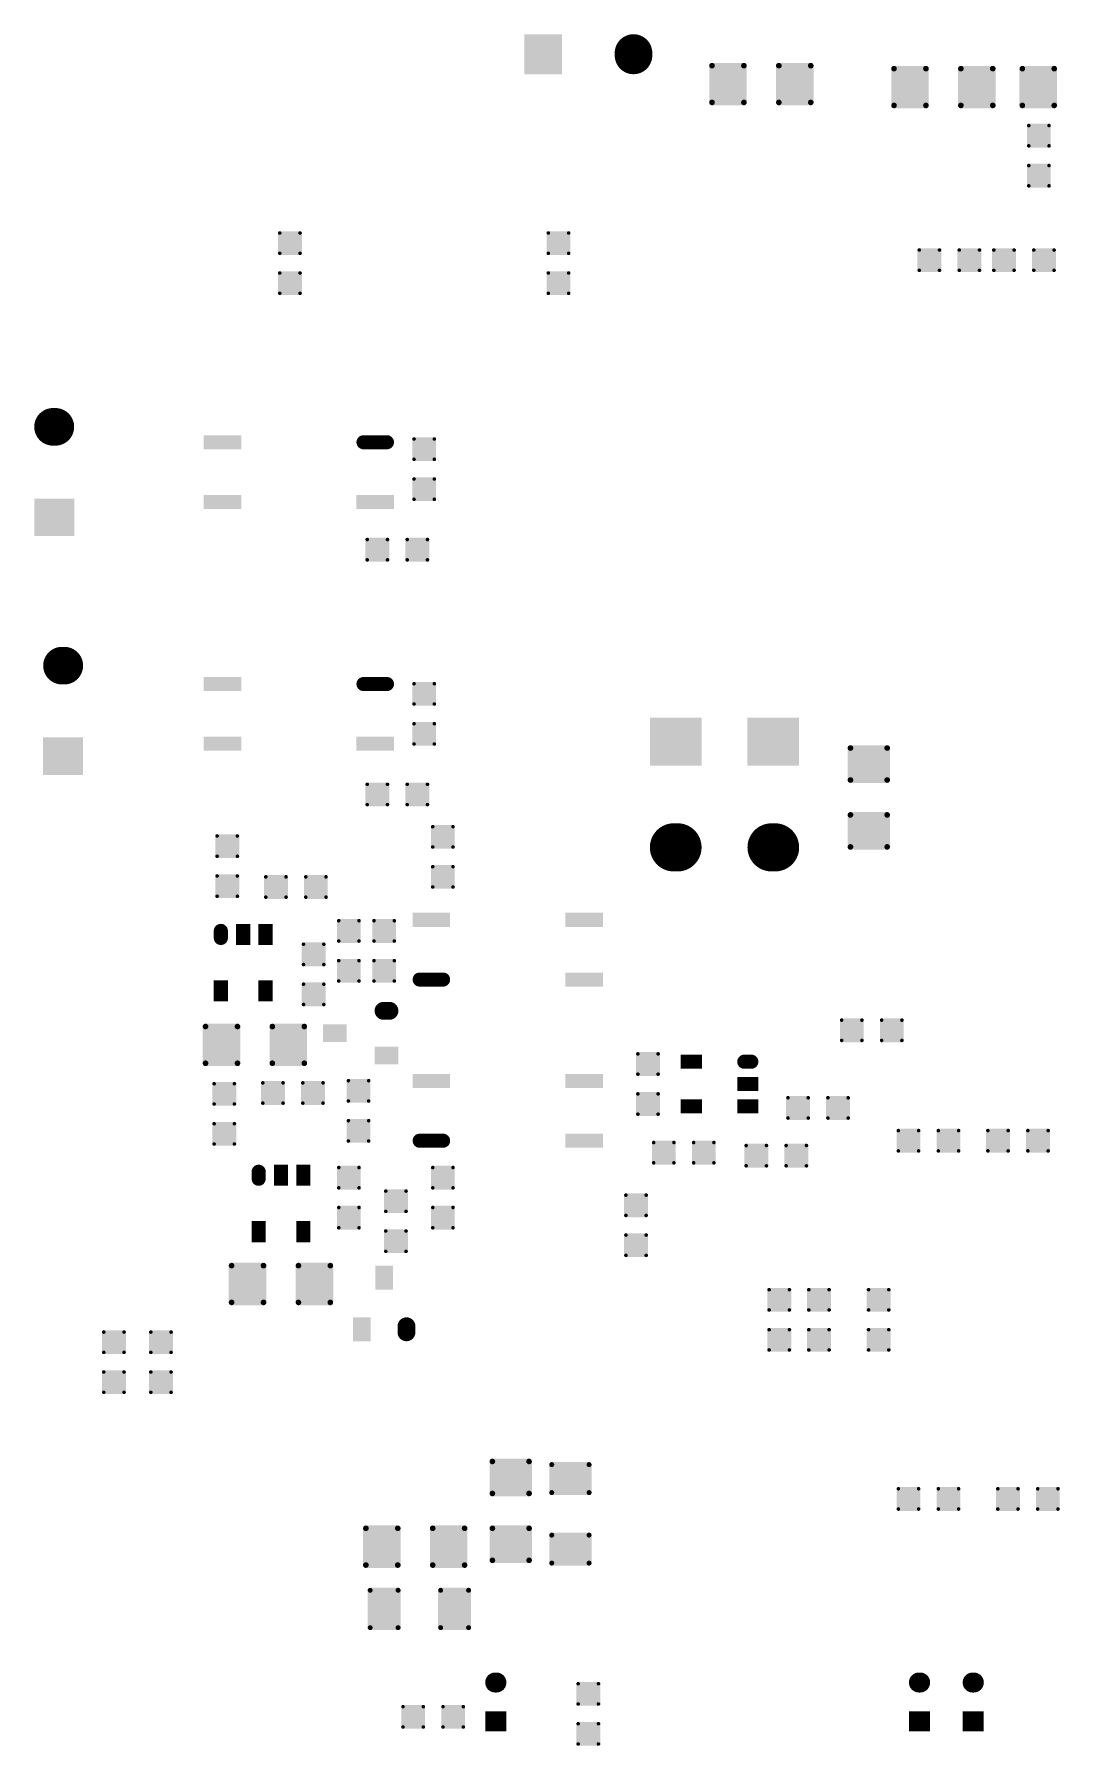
# Model space of a CAD drawing. Header units: millimetres. Extents: x 1.42 to 4.92, y 1.87 to 4.86.
# Drawn here: x 1.422 to 3.14, y 1.917 to 4.783 of the extents above; entities that cross this region are included whole.
import ezdxf

# ---------------------------------------------------------------- set-up
doc = ezdxf.new("R2010")
doc.units = ezdxf.units.MM
doc.header["$MEASUREMENT"] = 0
doc.layers.add('BottomPaste', color=16, linetype='Continuous')

msp = doc.modelspace()

# ---------------------------------------------------------------- linework, layer by layer
at = {"layer": 'BottomPaste'}
for points, const_width in [([(2.4258, 4.748), (2.4258, 4.752)], 0.063), ([(1.457, 4.1258), (1.453, 4.1258)], 0.063), ([(1.9733, 4.1), (2.0126, 4.1)], 0.0236), ([(1.472, 3.7258), (1.468, 3.7258)], 0.063), ([(1.9733, 3.695), (2.0126, 3.695)], 0.0236), ([(2.4994, 3.4214), (2.4935, 3.4214)], 0.0807), ([(2.663, 3.4214), (2.657, 3.4214)], 0.0807), ([(1.7343, 3.2697), (1.7343, 3.2815)], 0.0236), ([(2.1067, 3.2), (2.0674, 3.2)], 0.0236), ([(2.0068, 3.1476), (2.0168, 3.1476)], 0.03), ([(2.6113, 3.0624), (2.6231, 3.0624)], 0.0236), ([(2.1067, 2.93), (2.0674, 2.93)], 0.0236), ([(1.7976, 2.8663), (1.7976, 2.8781)], 0.0236), ([(2.0453, 2.6192), (2.0453, 2.6092)], 0.03), ([(2.196, 2.0225), (2.194, 2.0225)], 0.0335), ([(2.906, 2.0225), (2.904, 2.0225)], 0.0335), ([(2.996, 2.0225), (2.994, 2.0225)], 0.0335)]:
    msp.add_lwpolyline(points, dxfattribs=dict(at, const_width=const_width))
for points, const_width in [([(2.41, 4.752, 1), (2.4415, 4.752, 1)], 0.0315), ([(2.41, 4.748, 1), (2.4415, 4.748, 1)], 0.0315), ([(2.5549, 4.7308, 1), (2.5596, 4.7308, 1)], 0.00473), ([(2.6084, 4.7308, 1), (2.6131, 4.7308, 1)], 0.00473), ([(2.6669, 4.7308, 1), (2.6716, 4.7308, 1)], 0.00473), ([(2.7204, 4.7308, 1), (2.7251, 4.7308, 1)], 0.00473), ([(2.8599, 4.7258, 1), (2.8646, 4.7258, 1)], 0.00473), ([(2.9134, 4.7258, 1), (2.9181, 4.7258, 1)], 0.00473), ([(2.9719, 4.7258, 1), (2.9766, 4.7258, 1)], 0.00473), ([(3.0254, 4.7258, 1), (3.0301, 4.7258, 1)], 0.00473), ([(3.0749, 4.7258, 1), (3.0796, 4.7258, 1)], 0.00473), ([(3.1284, 4.7258, 1), (3.1331, 4.7258, 1)], 0.00473), ([(2.5549, 4.6692, 1), (2.5596, 4.6692, 1)], 0.00473), ([(2.6084, 4.6692, 1), (2.6131, 4.6692, 1)], 0.00473), ([(2.6669, 4.6692, 1), (2.6716, 4.6692, 1)], 0.00473), ([(2.7204, 4.6692, 1), (2.7251, 4.6692, 1)], 0.00473), ([(2.8599, 4.6642, 1), (2.8646, 4.6642, 1)], 0.00473), ([(2.9134, 4.6642, 1), (2.9181, 4.6642, 1)], 0.00473), ([(2.9719, 4.6642, 1), (2.9766, 4.6642, 1)], 0.00473), ([(3.0254, 4.6642, 1), (3.0301, 4.6642, 1)], 0.00473), ([(3.0749, 4.6642, 1), (3.0796, 4.6642, 1)], 0.00473), ([(3.1284, 4.6642, 1), (3.1331, 4.6642, 1)], 0.00473), ([(3.0865, 4.6305, 1), (3.0895, 4.6305, 1)], 0.003), ([(3.1205, 4.6305, 1), (3.1235, 4.6305, 1)], 0.003), ([(3.0865, 4.5965, 1), (3.0895, 4.5965, 1)], 0.003), ([(3.1205, 4.5965, 1), (3.1235, 4.5965, 1)], 0.003), ([(3.0865, 4.5635, 1), (3.0895, 4.5635, 1)], 0.003), ([(3.1205, 4.5635, 1), (3.1235, 4.5635, 1)], 0.003), ([(3.0865, 4.5295, 1), (3.0895, 4.5295, 1)], 0.003), ([(3.1205, 4.5295, 1), (3.1235, 4.5295, 1)], 0.003), ([(1.8315, 4.4505, 1), (1.8345, 4.4505, 1)], 0.003), ([(1.8655, 4.4505, 1), (1.8685, 4.4505, 1)], 0.003), ([(2.2815, 4.4505, 1), (2.2845, 4.4505, 1)], 0.003), ([(2.3155, 4.4505, 1), (2.3185, 4.4505, 1)], 0.003), ([(1.8315, 4.4165, 1), (1.8345, 4.4165, 1)], 0.003), ([(1.8655, 4.4165, 1), (1.8685, 4.4165, 1)], 0.003), ([(2.2815, 4.4165, 1), (2.2845, 4.4165, 1)], 0.003), ([(2.3155, 4.4165, 1), (2.3185, 4.4165, 1)], 0.003), ([(2.903, 4.422, 1), (2.906, 4.422, 1)], 0.003), ([(2.937, 4.422, 1), (2.94, 4.422, 1)], 0.003), ([(2.97, 4.422, 1), (2.973, 4.422, 1)], 0.003), ([(3.004, 4.422, 1), (3.007, 4.422, 1)], 0.003), ([(3.028, 4.422, 1), (3.031, 4.422, 1)], 0.003), ([(3.062, 4.422, 1), (3.065, 4.422, 1)], 0.003), ([(3.095, 4.422, 1), (3.098, 4.422, 1)], 0.003), ([(3.129, 4.422, 1), (3.132, 4.422, 1)], 0.003), ([(1.8315, 4.3835, 1), (1.8345, 4.3835, 1)], 0.003), ([(1.8655, 4.3835, 1), (1.8685, 4.3835, 1)], 0.003), ([(2.2815, 4.3835, 1), (2.2845, 4.3835, 1)], 0.003), ([(2.3155, 4.3835, 1), (2.3185, 4.3835, 1)], 0.003), ([(2.903, 4.388, 1), (2.906, 4.388, 1)], 0.003), ([(2.937, 4.388, 1), (2.94, 4.388, 1)], 0.003), ([(2.97, 4.388, 1), (2.973, 4.388, 1)], 0.003), ([(3.004, 4.388, 1), (3.007, 4.388, 1)], 0.003), ([(3.028, 4.388, 1), (3.031, 4.388, 1)], 0.003), ([(3.062, 4.388, 1), (3.065, 4.388, 1)], 0.003), ([(3.095, 4.388, 1), (3.098, 4.388, 1)], 0.003), ([(3.129, 4.388, 1), (3.132, 4.388, 1)], 0.003), ([(1.8315, 4.3495, 1), (1.8345, 4.3495, 1)], 0.003), ([(1.8655, 4.3495, 1), (1.8685, 4.3495, 1)], 0.003), ([(2.2815, 4.3495, 1), (2.2845, 4.3495, 1)], 0.003), ([(2.3155, 4.3495, 1), (2.3185, 4.3495, 1)], 0.003), ([(1.4373, 4.1258, 1), (1.4688, 4.1258, 1)], 0.0315), ([(1.4412, 4.1258, 1), (1.4727, 4.1258, 1)], 0.0315), ([(1.9674, 4.1, 1), (1.9792, 4.1, 1)], 0.0118), ([(2.0067, 4.1, 1), (2.0185, 4.1, 1)], 0.0118), ([(2.0565, 4.1055, 1), (2.0595, 4.1055, 1)], 0.003), ([(2.0905, 4.1055, 1), (2.0935, 4.1055, 1)], 0.003), ([(2.0565, 4.0715, 1), (2.0595, 4.0715, 1)], 0.003), ([(2.0905, 4.0715, 1), (2.0935, 4.0715, 1)], 0.003), ([(2.0565, 4.0385, 1), (2.0595, 4.0385, 1)], 0.003), ([(2.0905, 4.0385, 1), (2.0935, 4.0385, 1)], 0.003), ([(2.0565, 4.0045, 1), (2.0595, 4.0045, 1)], 0.003), ([(2.0905, 4.0045, 1), (2.0935, 4.0045, 1)], 0.003), ([(1.978, 3.937, 1), (1.981, 3.937, 1)], 0.003), ([(2.012, 3.937, 1), (2.015, 3.937, 1)], 0.003), ([(2.045, 3.937, 1), (2.048, 3.937, 1)], 0.003), ([(2.079, 3.937, 1), (2.082, 3.937, 1)], 0.003), ([(1.978, 3.903, 1), (1.981, 3.903, 1)], 0.003), ([(2.012, 3.903, 1), (2.015, 3.903, 1)], 0.003), ([(2.045, 3.903, 1), (2.048, 3.903, 1)], 0.003), ([(2.079, 3.903, 1), (2.082, 3.903, 1)], 0.003), ([(1.4523, 3.7258, 1), (1.4838, 3.7258, 1)], 0.0315), ([(1.4562, 3.7258, 1), (1.4877, 3.7258, 1)], 0.0315), ([(1.9674, 3.695, 1), (1.9792, 3.695, 1)], 0.0118), ([(2.0067, 3.695, 1), (2.0185, 3.695, 1)], 0.0118), ([(2.0565, 3.6955, 1), (2.0595, 3.6955, 1)], 0.003), ([(2.0905, 3.6955, 1), (2.0935, 3.6955, 1)], 0.003), ([(2.0565, 3.6615, 1), (2.0595, 3.6615, 1)], 0.003), ([(2.0905, 3.6615, 1), (2.0935, 3.6615, 1)], 0.003), ([(2.0565, 3.6285, 1), (2.0595, 3.6285, 1)], 0.003), ([(2.0905, 3.6285, 1), (2.0935, 3.6285, 1)], 0.003), ([(2.0565, 3.5945, 1), (2.0595, 3.5945, 1)], 0.003), ([(2.0905, 3.5945, 1), (2.0935, 3.5945, 1)], 0.003), ([(2.7869, 3.5878, 1), (2.7916, 3.5878, 1)], 0.00473), ([(2.8484, 3.5878, 1), (2.8531, 3.5878, 1)], 0.00473), ([(1.978, 3.527, 1), (1.981, 3.527, 1)], 0.003), ([(2.012, 3.527, 1), (2.015, 3.527, 1)], 0.003), ([(2.045, 3.527, 1), (2.048, 3.527, 1)], 0.003), ([(2.079, 3.527, 1), (2.082, 3.527, 1)], 0.003), ([(2.7869, 3.5342, 1), (2.7916, 3.5342, 1)], 0.00473), ([(2.8484, 3.5342, 1), (2.8531, 3.5342, 1)], 0.00473), ([(1.978, 3.493, 1), (1.981, 3.493, 1)], 0.003), ([(2.012, 3.493, 1), (2.015, 3.493, 1)], 0.003), ([(2.045, 3.493, 1), (2.048, 3.493, 1)], 0.003), ([(2.079, 3.493, 1), (2.082, 3.493, 1)], 0.003), ([(2.7869, 3.4758, 1), (2.7916, 3.4758, 1)], 0.00473), ([(2.8484, 3.4758, 1), (2.8531, 3.4758, 1)], 0.00473), ([(1.7265, 3.4405, 1), (1.7295, 3.4405, 1)], 0.003), ([(1.7605, 3.4405, 1), (1.7635, 3.4405, 1)], 0.003), ([(2.0878, 3.456, 1), (2.0908, 3.456, 1)], 0.003), ([(2.1218, 3.456, 1), (2.1248, 3.456, 1)], 0.003), ([(2.4733, 3.4214, 1), (2.5137, 3.4214, 1)], 0.0404), ([(2.4792, 3.4214, 1), (2.5196, 3.4214, 1)], 0.0404), ([(2.6369, 3.4214, 1), (2.6772, 3.4214, 1)], 0.0404), ([(2.6428, 3.4214, 1), (2.6831, 3.4214, 1)], 0.0404), ([(2.0878, 3.422, 1), (2.0908, 3.422, 1)], 0.003), ([(2.1218, 3.422, 1), (2.1248, 3.422, 1)], 0.003), ([(2.7869, 3.4222, 1), (2.7916, 3.4222, 1)], 0.00473), ([(2.8484, 3.4222, 1), (2.8531, 3.4222, 1)], 0.00473), ([(1.7265, 3.4065, 1), (1.7295, 3.4065, 1)], 0.003), ([(1.7605, 3.4065, 1), (1.7635, 3.4065, 1)], 0.003), ([(2.0878, 3.389, 1), (2.0908, 3.389, 1)], 0.003), ([(2.1218, 3.389, 1), (2.1248, 3.389, 1)], 0.003), ([(1.7265, 3.3735, 1), (1.7295, 3.3735, 1)], 0.003), ([(1.7605, 3.3735, 1), (1.7635, 3.3735, 1)], 0.003), ([(1.808, 3.372, 1), (1.811, 3.372, 1)], 0.003), ([(1.842, 3.372, 1), (1.845, 3.372, 1)], 0.003), ([(1.875, 3.372, 1), (1.878, 3.372, 1)], 0.003), ([(1.909, 3.372, 1), (1.912, 3.372, 1)], 0.003), ([(2.0878, 3.355, 1), (2.0908, 3.355, 1)], 0.003), ([(2.1218, 3.355, 1), (2.1248, 3.355, 1)], 0.003), ([(1.7265, 3.3395, 1), (1.7295, 3.3395, 1)], 0.003), ([(1.7605, 3.3395, 1), (1.7635, 3.3395, 1)], 0.003), ([(1.808, 3.338, 1), (1.811, 3.338, 1)], 0.003), ([(1.842, 3.338, 1), (1.845, 3.338, 1)], 0.003), ([(1.875, 3.338, 1), (1.878, 3.338, 1)], 0.003), ([(1.909, 3.338, 1), (1.912, 3.338, 1)], 0.003), ([(1.9303, 3.2985, 1), (1.9333, 3.2985, 1)], 0.003), ([(1.9643, 3.2985, 1), (1.9673, 3.2985, 1)], 0.003), ([(1.9894, 3.2985, 1), (1.9924, 3.2985, 1)], 0.003), ([(2.0234, 3.2985, 1), (2.0264, 3.2985, 1)], 0.003), ([(1.7283, 3.2815, 1), (1.7402, 3.2815, 1)], 0.0118), ([(1.7283, 3.2697, 1), (1.7402, 3.2697, 1)], 0.0118), ([(1.8713, 3.2591, 1), (1.8743, 3.2591, 1)], 0.003), ([(1.9053, 3.2591, 1), (1.9083, 3.2591, 1)], 0.003), ([(1.9303, 3.2645, 1), (1.9333, 3.2645, 1)], 0.003), ([(1.9643, 3.2645, 1), (1.9673, 3.2645, 1)], 0.003), ([(1.9894, 3.2645, 1), (1.9924, 3.2645, 1)], 0.003), ([(2.0234, 3.2645, 1), (2.0264, 3.2645, 1)], 0.003), ([(1.8713, 3.2251, 1), (1.8743, 3.2251, 1)], 0.003), ([(1.9053, 3.2251, 1), (1.9083, 3.2251, 1)], 0.003), ([(1.9303, 3.2316, 1), (1.9333, 3.2316, 1)], 0.003), ([(1.9643, 3.2316, 1), (1.9673, 3.2316, 1)], 0.003), ([(1.9894, 3.2316, 1), (1.9924, 3.2316, 1)], 0.003), ([(2.0234, 3.2316, 1), (2.0264, 3.2316, 1)], 0.003), ([(2.0615, 3.2, 1), (2.0733, 3.2, 1)], 0.0118), ([(2.1008, 3.2, 1), (2.1126, 3.2, 1)], 0.0118), ([(1.8713, 3.1922, 1), (1.8743, 3.1922, 1)], 0.003), ([(1.9053, 3.1922, 1), (1.9083, 3.1922, 1)], 0.003), ([(1.9303, 3.1976, 1), (1.9333, 3.1976, 1)], 0.003), ([(1.9643, 3.1976, 1), (1.9673, 3.1976, 1)], 0.003), ([(1.9894, 3.1976, 1), (1.9924, 3.1976, 1)], 0.003), ([(2.0234, 3.1976, 1), (2.0264, 3.1976, 1)], 0.003), ([(1.8713, 3.1582, 1), (1.8743, 3.1582, 1)], 0.003), ([(1.9053, 3.1582, 1), (1.9083, 3.1582, 1)], 0.003), ([(1.9993, 3.1476, 1), (2.0143, 3.1476, 1)], 0.015), ([(2.0093, 3.1476, 1), (2.0243, 3.1476, 1)], 0.015), ([(1.7062, 3.1213, 1), (1.7109, 3.1213, 1)], 0.00473), ([(1.7598, 3.1213, 1), (1.7645, 3.1213, 1)], 0.00473), ([(1.8182, 3.1213, 1), (1.8229, 3.1213, 1)], 0.00473), ([(1.8718, 3.1213, 1), (1.8765, 3.1213, 1)], 0.00473), ([(2.773, 3.132, 1), (2.776, 3.132, 1)], 0.003), ([(2.807, 3.132, 1), (2.81, 3.132, 1)], 0.003), ([(2.84, 3.132, 1), (2.843, 3.132, 1)], 0.003), ([(2.874, 3.132, 1), (2.877, 3.132, 1)], 0.003), ([(2.773, 3.098, 1), (2.776, 3.098, 1)], 0.003), ([(2.807, 3.098, 1), (2.81, 3.098, 1)], 0.003), ([(2.84, 3.098, 1), (2.843, 3.098, 1)], 0.003), ([(2.874, 3.098, 1), (2.877, 3.098, 1)], 0.003), ([(2.4315, 3.0755, 1), (2.4345, 3.0755, 1)], 0.003), ([(2.4655, 3.0755, 1), (2.4685, 3.0755, 1)], 0.003), ([(2.6054, 3.0624, 1), (2.6172, 3.0624, 1)], 0.0118), ([(2.6172, 3.0624, 1), (2.6291, 3.0624, 1)], 0.0118), ([(1.7062, 3.0598, 1), (1.7109, 3.0598, 1)], 0.00473), ([(1.7598, 3.0598, 1), (1.7645, 3.0598, 1)], 0.00473), ([(1.8182, 3.0598, 1), (1.8229, 3.0598, 1)], 0.00473), ([(1.8718, 3.0598, 1), (1.8765, 3.0598, 1)], 0.00473), ([(2.4315, 3.0415, 1), (2.4345, 3.0415, 1)], 0.003), ([(2.4655, 3.0415, 1), (2.4685, 3.0415, 1)], 0.003), ([(1.7215, 3.0255, 1), (1.7245, 3.0255, 1)], 0.003), ([(1.7555, 3.0255, 1), (1.7585, 3.0255, 1)], 0.003), ([(1.803, 3.027, 1), (1.806, 3.027, 1)], 0.003), ([(1.837, 3.027, 1), (1.84, 3.027, 1)], 0.003), ([(1.87, 3.027, 1), (1.873, 3.027, 1)], 0.003), ([(1.904, 3.027, 1), (1.907, 3.027, 1)], 0.003), ([(1.9465, 3.0305, 1), (1.9495, 3.0305, 1)], 0.003), ([(1.9805, 3.0305, 1), (1.9835, 3.0305, 1)], 0.003), ([(2.4315, 3.0085, 1), (2.4345, 3.0085, 1)], 0.003), ([(2.4655, 3.0085, 1), (2.4685, 3.0085, 1)], 0.003), ([(1.7215, 2.9915, 1), (1.7245, 2.9915, 1)], 0.003), ([(1.7555, 2.9915, 1), (1.7585, 2.9915, 1)], 0.003), ([(1.803, 2.993, 1), (1.806, 2.993, 1)], 0.003), ([(1.837, 2.993, 1), (1.84, 2.993, 1)], 0.003), ([(1.87, 2.993, 1), (1.873, 2.993, 1)], 0.003), ([(1.904, 2.993, 1), (1.907, 2.993, 1)], 0.003), ([(1.9465, 2.9965, 1), (1.9495, 2.9965, 1)], 0.003), ([(1.9805, 2.9965, 1), (1.9835, 2.9965, 1)], 0.003), ([(2.683, 3.002, 1), (2.686, 3.002, 1)], 0.003), ([(2.717, 3.002, 1), (2.72, 3.002, 1)], 0.003), ([(2.75, 3.002, 1), (2.753, 3.002, 1)], 0.003), ([(2.784, 3.002, 1), (2.787, 3.002, 1)], 0.003), ([(1.7215, 2.9585, 1), (1.7245, 2.9585, 1)], 0.003), ([(1.7555, 2.9585, 1), (1.7585, 2.9585, 1)], 0.003), ([(1.9465, 2.9635, 1), (1.9495, 2.9635, 1)], 0.003), ([(1.9805, 2.9635, 1), (1.9835, 2.9635, 1)], 0.003), ([(2.4315, 2.9745, 1), (2.4345, 2.9745, 1)], 0.003), ([(2.4655, 2.9745, 1), (2.4685, 2.9745, 1)], 0.003), ([(2.683, 2.968, 1), (2.686, 2.968, 1)], 0.003), ([(2.717, 2.968, 1), (2.72, 2.968, 1)], 0.003), ([(2.75, 2.968, 1), (2.753, 2.968, 1)], 0.003), ([(2.784, 2.968, 1), (2.787, 2.968, 1)], 0.003), ([(1.7215, 2.9245, 1), (1.7245, 2.9245, 1)], 0.003), ([(1.7555, 2.9245, 1), (1.7585, 2.9245, 1)], 0.003), ([(1.9465, 2.9295, 1), (1.9495, 2.9295, 1)], 0.003), ([(1.9805, 2.9295, 1), (1.9835, 2.9295, 1)], 0.003), ([(2.0615, 2.93, 1), (2.0733, 2.93, 1)], 0.0118), ([(2.1008, 2.93, 1), (2.1126, 2.93, 1)], 0.0118), ([(2.458, 2.927, 1), (2.461, 2.927, 1)], 0.003), ([(2.492, 2.927, 1), (2.495, 2.927, 1)], 0.003), ([(2.525, 2.927, 1), (2.528, 2.927, 1)], 0.003), ([(2.559, 2.927, 1), (2.562, 2.927, 1)], 0.003), ([(2.613, 2.922, 1), (2.616, 2.922, 1)], 0.003), ([(2.647, 2.922, 1), (2.65, 2.922, 1)], 0.003), ([(2.68, 2.922, 1), (2.683, 2.922, 1)], 0.003), ([(2.714, 2.922, 1), (2.717, 2.922, 1)], 0.003), ([(2.868, 2.947, 1), (2.871, 2.947, 1)], 0.003), ([(2.902, 2.947, 1), (2.905, 2.947, 1)], 0.003), ([(2.935, 2.947, 1), (2.938, 2.947, 1)], 0.003), ([(2.969, 2.947, 1), (2.972, 2.947, 1)], 0.003), ([(3.018, 2.947, 1), (3.021, 2.947, 1)], 0.003), ([(3.052, 2.947, 1), (3.055, 2.947, 1)], 0.003), ([(3.085, 2.947, 1), (3.088, 2.947, 1)], 0.003), ([(3.119, 2.947, 1), (3.122, 2.947, 1)], 0.003), ([(2.458, 2.893, 1), (2.461, 2.893, 1)], 0.003), ([(2.492, 2.893, 1), (2.495, 2.893, 1)], 0.003), ([(2.525, 2.893, 1), (2.528, 2.893, 1)], 0.003), ([(2.559, 2.893, 1), (2.562, 2.893, 1)], 0.003), ([(2.868, 2.913, 1), (2.871, 2.913, 1)], 0.003), ([(2.902, 2.913, 1), (2.905, 2.913, 1)], 0.003), ([(2.935, 2.913, 1), (2.938, 2.913, 1)], 0.003), ([(2.969, 2.913, 1), (2.972, 2.913, 1)], 0.003), ([(3.018, 2.913, 1), (3.021, 2.913, 1)], 0.003), ([(3.052, 2.913, 1), (3.055, 2.913, 1)], 0.003), ([(3.085, 2.913, 1), (3.088, 2.913, 1)], 0.003), ([(3.119, 2.913, 1), (3.122, 2.913, 1)], 0.003), ([(1.7917, 2.8781, 1), (1.8035, 2.8781, 1)], 0.0118), ([(1.7917, 2.8663, 1), (1.8035, 2.8663, 1)], 0.0118), ([(1.9303, 2.8851, 1), (1.9333, 2.8851, 1)], 0.003), ([(1.9643, 2.8851, 1), (1.9673, 2.8851, 1)], 0.003), ([(2.0878, 2.8851, 1), (2.0908, 2.8851, 1)], 0.003), ([(2.1218, 2.8851, 1), (2.1248, 2.8851, 1)], 0.003), ([(2.613, 2.888, 1), (2.616, 2.888, 1)], 0.003), ([(2.647, 2.888, 1), (2.65, 2.888, 1)], 0.003), ([(2.68, 2.888, 1), (2.683, 2.888, 1)], 0.003), ([(2.714, 2.888, 1), (2.717, 2.888, 1)], 0.003), ([(1.9303, 2.8511, 1), (1.9333, 2.8511, 1)], 0.003), ([(1.9643, 2.8511, 1), (1.9673, 2.8511, 1)], 0.003), ([(2.0091, 2.8457, 1), (2.0121, 2.8457, 1)], 0.003), ([(2.0431, 2.8457, 1), (2.0461, 2.8457, 1)], 0.003), ([(2.0878, 2.8511, 1), (2.0908, 2.8511, 1)], 0.003), ([(2.1218, 2.8511, 1), (2.1248, 2.8511, 1)], 0.003), ([(2.4115, 2.8389, 1), (2.4145, 2.8389, 1)], 0.003), ([(2.4455, 2.8389, 1), (2.4485, 2.8389, 1)], 0.003), ([(1.9303, 2.8182, 1), (1.9333, 2.8182, 1)], 0.003), ([(1.9643, 2.8182, 1), (1.9673, 2.8182, 1)], 0.003), ([(2.0091, 2.8117, 1), (2.0121, 2.8117, 1)], 0.003), ([(2.0431, 2.8117, 1), (2.0461, 2.8117, 1)], 0.003), ([(2.0878, 2.8182, 1), (2.0908, 2.8182, 1)], 0.003), ([(2.1218, 2.8182, 1), (2.1248, 2.8182, 1)], 0.003), ([(1.9303, 2.7842, 1), (1.9333, 2.7842, 1)], 0.003), ([(1.9643, 2.7842, 1), (1.9673, 2.7842, 1)], 0.003), ([(2.0091, 2.7788, 1), (2.0121, 2.7788, 1)], 0.003), ([(2.0431, 2.7788, 1), (2.0461, 2.7788, 1)], 0.003), ([(2.0878, 2.7842, 1), (2.0908, 2.7842, 1)], 0.003), ([(2.1218, 2.7842, 1), (2.1248, 2.7842, 1)], 0.003), ([(2.4115, 2.8049, 1), (2.4145, 2.8049, 1)], 0.003), ([(2.4455, 2.8049, 1), (2.4485, 2.8049, 1)], 0.003), ([(2.4115, 2.772, 1), (2.4145, 2.772, 1)], 0.003), ([(2.4455, 2.772, 1), (2.4485, 2.772, 1)], 0.003), ([(1.7499, 2.7208, 1), (1.7546, 2.7208, 1)], 0.00473), ([(1.8034, 2.7208, 1), (1.8081, 2.7208, 1)], 0.00473), ([(1.8619, 2.7208, 1), (1.8666, 2.7208, 1)], 0.00473), ([(1.9154, 2.7208, 1), (1.9201, 2.7208, 1)], 0.00473), ([(2.0091, 2.7448, 1), (2.0121, 2.7448, 1)], 0.003), ([(2.0431, 2.7448, 1), (2.0461, 2.7448, 1)], 0.003), ([(2.4115, 2.738, 1), (2.4145, 2.738, 1)], 0.003), ([(2.4455, 2.738, 1), (2.4485, 2.738, 1)], 0.003), ([(2.6515, 2.6805, 1), (2.6545, 2.6805, 1)], 0.003), ([(2.6855, 2.6805, 1), (2.6885, 2.6805, 1)], 0.003), ([(2.718, 2.6805, 1), (2.721, 2.6805, 1)], 0.003), ([(2.752, 2.6805, 1), (2.755, 2.6805, 1)], 0.003), ([(2.818, 2.6805, 1), (2.821, 2.6805, 1)], 0.003), ([(2.852, 2.6805, 1), (2.855, 2.6805, 1)], 0.003), ([(1.7499, 2.6592, 1), (1.7546, 2.6592, 1)], 0.00473), ([(1.8034, 2.6592, 1), (1.8081, 2.6592, 1)], 0.00473), ([(1.8619, 2.6592, 1), (1.8666, 2.6592, 1)], 0.00473), ([(1.9154, 2.6592, 1), (1.9201, 2.6592, 1)], 0.00473), ([(2.6515, 2.6465, 1), (2.6545, 2.6465, 1)], 0.003), ([(2.6855, 2.6465, 1), (2.6885, 2.6465, 1)], 0.003), ([(2.718, 2.6465, 1), (2.721, 2.6465, 1)], 0.003), ([(2.752, 2.6465, 1), (2.755, 2.6465, 1)], 0.003), ([(2.818, 2.6465, 1), (2.821, 2.6465, 1)], 0.003), ([(2.852, 2.6465, 1), (2.855, 2.6465, 1)], 0.003), ([(1.5366, 2.6095, 1), (1.5396, 2.6095, 1)], 0.003), ([(1.5706, 2.6095, 1), (1.5736, 2.6095, 1)], 0.003), ([(1.6154, 2.6095, 1), (1.6184, 2.6095, 1)], 0.003), ([(1.6494, 2.6095, 1), (1.6524, 2.6095, 1)], 0.003), ([(2.0378, 2.6192, 1), (2.0528, 2.6192, 1)], 0.015), ([(2.0378, 2.6092, 1), (2.0528, 2.6092, 1)], 0.015), ([(2.6515, 2.6135, 1), (2.6545, 2.6135, 1)], 0.003), ([(2.6855, 2.6135, 1), (2.6885, 2.6135, 1)], 0.003), ([(2.718, 2.6135, 1), (2.721, 2.6135, 1)], 0.003), ([(2.752, 2.6135, 1), (2.755, 2.6135, 1)], 0.003), ([(2.818, 2.6135, 1), (2.821, 2.6135, 1)], 0.003), ([(2.852, 2.6135, 1), (2.855, 2.6135, 1)], 0.003), ([(2.6515, 2.5795, 1), (2.6545, 2.5795, 1)], 0.003), ([(2.6855, 2.5795, 1), (2.6885, 2.5795, 1)], 0.003), ([(2.718, 2.5795, 1), (2.721, 2.5795, 1)], 0.003), ([(2.752, 2.5795, 1), (2.755, 2.5795, 1)], 0.003), ([(2.818, 2.5795, 1), (2.821, 2.5795, 1)], 0.003), ([(2.852, 2.5795, 1), (2.855, 2.5795, 1)], 0.003), ([(1.5366, 2.5755, 1), (1.5396, 2.5755, 1)], 0.003), ([(1.5706, 2.5755, 1), (1.5736, 2.5755, 1)], 0.003), ([(1.6154, 2.5755, 1), (1.6184, 2.5755, 1)], 0.003), ([(1.6494, 2.5755, 1), (1.6524, 2.5755, 1)], 0.003), ([(1.5366, 2.5426, 1), (1.5396, 2.5426, 1)], 0.003), ([(1.5706, 2.5426, 1), (1.5736, 2.5426, 1)], 0.003), ([(1.6154, 2.5426, 1), (1.6184, 2.5426, 1)], 0.003), ([(1.6494, 2.5426, 1), (1.6524, 2.5426, 1)], 0.003), ([(1.5366, 2.5086, 1), (1.5396, 2.5086, 1)], 0.003), ([(1.5706, 2.5086, 1), (1.5736, 2.5086, 1)], 0.003), ([(1.6154, 2.5086, 1), (1.6184, 2.5086, 1)], 0.003), ([(1.6494, 2.5086, 1), (1.6524, 2.5086, 1)], 0.003), ([(2.1869, 2.3928, 1), (2.1916, 2.3928, 1)], 0.00473), ([(2.2484, 2.3928, 1), (2.2531, 2.3928, 1)], 0.00473), ([(2.2866, 2.3875, 1), (2.2908, 2.3875, 1)], 0.00413), ([(2.3492, 2.3875, 1), (2.3534, 2.3875, 1)], 0.00413), ([(2.1869, 2.3392, 1), (2.1916, 2.3392, 1)], 0.00473), ([(2.2484, 2.3392, 1), (2.2531, 2.3392, 1)], 0.00473), ([(2.2866, 2.3406, 1), (2.2908, 2.3406, 1)], 0.00413), ([(2.3492, 2.3406, 1), (2.3534, 2.3406, 1)], 0.00413), ([(2.868, 2.347, 1), (2.871, 2.347, 1)], 0.003), ([(2.902, 2.347, 1), (2.905, 2.347, 1)], 0.003), ([(2.935, 2.347, 1), (2.938, 2.347, 1)], 0.003), ([(2.969, 2.347, 1), (2.972, 2.347, 1)], 0.003), ([(3.0346, 2.347, 1), (3.0376, 2.347, 1)], 0.003), ([(3.0686, 2.347, 1), (3.0716, 2.347, 1)], 0.003), ([(3.1015, 2.347, 1), (3.1045, 2.347, 1)], 0.003), ([(3.1355, 2.347, 1), (3.1385, 2.347, 1)], 0.003), ([(2.868, 2.313, 1), (2.871, 2.313, 1)], 0.003), ([(2.902, 2.313, 1), (2.905, 2.313, 1)], 0.003), ([(2.935, 2.313, 1), (2.938, 2.313, 1)], 0.003), ([(2.969, 2.313, 1), (2.972, 2.313, 1)], 0.003), ([(3.0346, 2.313, 1), (3.0376, 2.313, 1)], 0.003), ([(3.0686, 2.313, 1), (3.0716, 2.313, 1)], 0.003), ([(3.1015, 2.313, 1), (3.1045, 2.313, 1)], 0.003), ([(3.1355, 2.313, 1), (3.1385, 2.313, 1)], 0.003), ([(1.9749, 2.2808, 1), (1.9796, 2.2808, 1)], 0.00473), ([(2.0284, 2.2808, 1), (2.0331, 2.2808, 1)], 0.00473), ([(2.0869, 2.2808, 1), (2.0916, 2.2808, 1)], 0.00473), ([(2.1404, 2.2808, 1), (2.1451, 2.2808, 1)], 0.00473), ([(2.1869, 2.2808, 1), (2.1916, 2.2808, 1)], 0.00473), ([(2.2484, 2.2808, 1), (2.2531, 2.2808, 1)], 0.00473), ([(2.2866, 2.2694, 1), (2.2908, 2.2694, 1)], 0.00413), ([(2.3492, 2.2694, 1), (2.3534, 2.2694, 1)], 0.00413), ([(1.9749, 2.2192, 1), (1.9796, 2.2192, 1)], 0.00473), ([(2.0284, 2.2192, 1), (2.0331, 2.2192, 1)], 0.00473), ([(2.0869, 2.2192, 1), (2.0916, 2.2192, 1)], 0.00473), ([(2.1404, 2.2192, 1), (2.1451, 2.2192, 1)], 0.00473), ([(2.1869, 2.2272, 1), (2.1916, 2.2272, 1)], 0.00473), ([(2.2484, 2.2272, 1), (2.2531, 2.2272, 1)], 0.00473), ([(2.2866, 2.2225, 1), (2.2908, 2.2225, 1)], 0.00413), ([(2.3492, 2.2225, 1), (2.3534, 2.2225, 1)], 0.00413), ([(1.9824, 2.177, 1), (1.9865, 2.177, 1)], 0.00413), ([(2.0292, 2.177, 1), (2.0334, 2.177, 1)], 0.00413), ([(2.1005, 2.177, 1), (2.1046, 2.177, 1)], 0.00413), ([(2.1473, 2.177, 1), (2.1515, 2.177, 1)], 0.00413), ([(1.9824, 2.1144, 1), (1.9865, 2.1144, 1)], 0.00413), ([(2.0292, 2.1144, 1), (2.0334, 2.1144, 1)], 0.00413), ([(2.1005, 2.1144, 1), (2.1046, 2.1144, 1)], 0.00413), ([(2.1473, 2.1144, 1), (2.1515, 2.1144, 1)], 0.00413), ([(2.1856, 2.0225, 1), (2.2024, 2.0225, 1)], 0.0167), ([(2.1876, 2.0225, 1), (2.2044, 2.0225, 1)], 0.0167), ([(2.8956, 2.0225, 1), (2.9124, 2.0225, 1)], 0.0167), ([(2.8976, 2.0225, 1), (2.9144, 2.0225, 1)], 0.0167), ([(2.9856, 2.0225, 1), (3.0024, 2.0225, 1)], 0.0167), ([(2.9876, 2.0225, 1), (3.0044, 2.0225, 1)], 0.0167), ([(2.3315, 2.0205, 1), (2.3345, 2.0205, 1)], 0.003), ([(2.3655, 2.0205, 1), (2.3685, 2.0205, 1)], 0.003), ([(2.038, 1.982, 1), (2.041, 1.982, 1)], 0.003), ([(2.072, 1.982, 1), (2.075, 1.982, 1)], 0.003), ([(2.105, 1.982, 1), (2.108, 1.982, 1)], 0.003), ([(2.139, 1.982, 1), (2.142, 1.982, 1)], 0.003), ([(2.3315, 1.9865, 1), (2.3345, 1.9865, 1)], 0.003), ([(2.3655, 1.9865, 1), (2.3685, 1.9865, 1)], 0.003), ([(2.038, 1.948, 1), (2.041, 1.948, 1)], 0.003), ([(2.072, 1.948, 1), (2.075, 1.948, 1)], 0.003), ([(2.105, 1.948, 1), (2.108, 1.948, 1)], 0.003), ([(2.139, 1.948, 1), (2.142, 1.948, 1)], 0.003), ([(2.3315, 1.9535, 1), (2.3345, 1.9535, 1)], 0.003), ([(2.3655, 1.9535, 1), (2.3685, 1.9535, 1)], 0.003), ([(2.3315, 1.9195, 1), (2.3345, 1.9195, 1)], 0.003), ([(2.3655, 1.9195, 1), (2.3685, 1.9195, 1)], 0.003)]:
    msp.add_lwpolyline(points, format="xyb", close=True, dxfattribs=dict(at, const_width=const_width))
for points in [[(2.2427, 4.7835), (2.2427, 4.7165), (2.3057, 4.7835), (2.3057, 4.7165)], [(2.5525, 4.6692), (2.6155, 4.6692), (2.5525, 4.7308), (2.6155, 4.7308)], [(2.5572, 4.6645), (2.6108, 4.6645), (2.5572, 4.7355), (2.6108, 4.7355)], [(2.6645, 4.6692), (2.7275, 4.6692), (2.6645, 4.7308), (2.7275, 4.7308)], [(2.6692, 4.6645), (2.7228, 4.6645), (2.6692, 4.7355), (2.7228, 4.7355)], [(2.9158, 4.7305), (2.8622, 4.7305), (2.9158, 4.6595), (2.8622, 4.6595)], [(3.0278, 4.7305), (2.9742, 4.7305), (3.0278, 4.6595), (2.9742, 4.6595)], [(3.1308, 4.7305), (3.0772, 4.7305), (3.1308, 4.6595), (3.0772, 4.6595)], [(2.9205, 4.7258), (2.8575, 4.7258), (2.9205, 4.6642), (2.8575, 4.6642)], [(3.0325, 4.7258), (2.9695, 4.7258), (3.0325, 4.6642), (2.9695, 4.6642)], [(3.1355, 4.7258), (3.0725, 4.7258), (3.1355, 4.6642), (3.0725, 4.6642)], [(3.125, 4.6305), (3.085, 4.6305), (3.125, 4.5965), (3.085, 4.5965)], [(3.122, 4.6335), (3.088, 4.6335), (3.122, 4.5935), (3.088, 4.5935)], [(3.125, 4.5635), (3.085, 4.5635), (3.125, 4.5295), (3.085, 4.5295)], [(3.122, 4.5665), (3.088, 4.5665), (3.122, 4.5265), (3.088, 4.5265)], [(1.87, 4.4505), (1.83, 4.4505), (1.87, 4.4165), (1.83, 4.4165)], [(1.867, 4.4535), (1.833, 4.4535), (1.867, 4.4135), (1.833, 4.4135)], [(2.32, 4.4505), (2.28, 4.4505), (2.32, 4.4165), (2.28, 4.4165)], [(2.317, 4.4535), (2.283, 4.4535), (2.317, 4.4135), (2.283, 4.4135)], [(2.9015, 4.422), (2.9015, 4.388), (2.9415, 4.422), (2.9415, 4.388)], [(2.9045, 4.425), (2.9045, 4.385), (2.9385, 4.425), (2.9385, 4.385)], [(2.9685, 4.422), (2.9685, 4.388), (3.0085, 4.422), (3.0085, 4.388)], [(2.9715, 4.425), (2.9715, 4.385), (3.0055, 4.425), (3.0055, 4.385)], [(3.0265, 4.422), (3.0265, 4.388), (3.0665, 4.422), (3.0665, 4.388)], [(3.0295, 4.425), (3.0295, 4.385), (3.0635, 4.425), (3.0635, 4.385)], [(3.0935, 4.422), (3.0935, 4.388), (3.1335, 4.422), (3.1335, 4.388)], [(3.0965, 4.425), (3.0965, 4.385), (3.1305, 4.425), (3.1305, 4.385)], [(1.867, 4.3865), (1.833, 4.3865), (1.867, 4.3465), (1.833, 4.3465)], [(2.317, 4.3865), (2.283, 4.3865), (2.317, 4.3465), (2.283, 4.3465)], [(1.87, 4.3835), (1.83, 4.3835), (1.87, 4.3495), (1.83, 4.3495)], [(2.32, 4.3835), (2.28, 4.3835), (2.32, 4.3495), (2.28, 4.3495)], [(1.7685, 4.0882), (1.7685, 4.1118), (1.7056, 4.0882), (1.7056, 4.1118)], [(2.095, 4.1055), (2.055, 4.1055), (2.095, 4.0715), (2.055, 4.0715)], [(2.092, 4.1085), (2.058, 4.1085), (2.092, 4.0685), (2.058, 4.0685)], [(2.095, 4.0385), (2.055, 4.0385), (2.095, 4.0045), (2.055, 4.0045)], [(2.092, 4.0415), (2.058, 4.0415), (2.092, 4.0015), (2.058, 4.0015)], [(1.4215, 3.9427), (1.4885, 3.9427), (1.4215, 4.0057), (1.4885, 4.0057)], [(1.7685, 3.9882), (1.7685, 4.0118), (1.7056, 3.9882), (1.7056, 4.0118)], [(2.0244, 3.9882), (2.0244, 4.0118), (1.9615, 3.9882), (1.9615, 4.0118)], [(1.9765, 3.937), (1.9765, 3.903), (2.0165, 3.937), (2.0165, 3.903)], [(1.9795, 3.94), (1.9795, 3.9), (2.0135, 3.94), (2.0135, 3.9)], [(2.0435, 3.937), (2.0435, 3.903), (2.0835, 3.937), (2.0835, 3.903)], [(2.0465, 3.94), (2.0465, 3.9), (2.0805, 3.94), (2.0805, 3.9)], [(1.7685, 3.6832), (1.7685, 3.7068), (1.7056, 3.6832), (1.7056, 3.7068)], [(2.092, 3.6985), (2.058, 3.6985), (2.092, 3.6585), (2.058, 3.6585)], [(2.095, 3.6955), (2.055, 3.6955), (2.095, 3.6615), (2.055, 3.6615)], [(2.095, 3.6285), (2.055, 3.6285), (2.095, 3.5945), (2.055, 3.5945)], [(2.092, 3.6315), (2.058, 3.6315), (2.092, 3.5915), (2.058, 3.5915)], [(2.4531, 3.5582), (2.5398, 3.5582), (2.4531, 3.6389), (2.5398, 3.6389)], [(2.6167, 3.5582), (2.7033, 3.5582), (2.6167, 3.6389), (2.7033, 3.6389)], [(1.4365, 3.5427), (1.5035, 3.5427), (1.4365, 3.6057), (1.5035, 3.6057)], [(1.7685, 3.5832), (1.7685, 3.6068), (1.7056, 3.5832), (1.7056, 3.6068)], [(2.0244, 3.5832), (2.0244, 3.6068), (1.9615, 3.5832), (1.9615, 3.6068)], [(2.8555, 3.5342), (2.8555, 3.5878), (2.7845, 3.5342), (2.7845, 3.5878)], [(2.8508, 3.5295), (2.8508, 3.5925), (2.7892, 3.5295), (2.7892, 3.5925)], [(1.9765, 3.527), (1.9765, 3.493), (2.0165, 3.527), (2.0165, 3.493)], [(1.9795, 3.53), (1.9795, 3.49), (2.0135, 3.53), (2.0135, 3.49)], [(2.0435, 3.527), (2.0435, 3.493), (2.0835, 3.527), (2.0835, 3.493)], [(2.0465, 3.53), (2.0465, 3.49), (2.0805, 3.53), (2.0805, 3.49)], [(2.8555, 3.4222), (2.8555, 3.4758), (2.7845, 3.4222), (2.7845, 3.4758)], [(2.8508, 3.4175), (2.8508, 3.4805), (2.7892, 3.4175), (2.7892, 3.4805)], [(1.725, 3.4065), (1.765, 3.4065), (1.725, 3.4405), (1.765, 3.4405)], [(1.728, 3.4035), (1.762, 3.4035), (1.728, 3.4435), (1.762, 3.4435)], [(2.0863, 3.422), (2.1263, 3.422), (2.0863, 3.456), (2.1263, 3.456)], [(2.0893, 3.419), (2.1233, 3.419), (2.0893, 3.459), (2.1233, 3.459)], [(2.0863, 3.355), (2.1263, 3.355), (2.0863, 3.389), (2.1263, 3.389)], [(2.0893, 3.352), (2.1233, 3.352), (2.0893, 3.392), (2.1233, 3.392)], [(1.725, 3.3395), (1.765, 3.3395), (1.725, 3.3735), (1.765, 3.3735)], [(1.728, 3.3365), (1.762, 3.3365), (1.728, 3.3765), (1.762, 3.3765)], [(1.8065, 3.372), (1.8065, 3.338), (1.8465, 3.372), (1.8465, 3.338)], [(1.8095, 3.375), (1.8095, 3.335), (1.8435, 3.375), (1.8435, 3.335)], [(1.8735, 3.372), (1.8735, 3.338), (1.9135, 3.372), (1.9135, 3.338)], [(1.8765, 3.375), (1.8765, 3.335), (1.9105, 3.375), (1.9105, 3.335)], [(1.9688, 3.2985), (1.9288, 3.2985), (1.9688, 3.2645), (1.9288, 3.2645)], [(1.9658, 3.3015), (1.9318, 3.3015), (1.9658, 3.2615), (1.9318, 3.2615)], [(2.0279, 3.2985), (1.9879, 3.2985), (2.0279, 3.2645), (1.9879, 3.2645)], [(2.0249, 3.3015), (1.9909, 3.3015), (2.0249, 3.2615), (1.9909, 3.2615)], [(2.0556, 3.3118), (2.0556, 3.2882), (2.1185, 3.3118), (2.1185, 3.2882)], [(2.3115, 3.3118), (2.3115, 3.2882), (2.3744, 3.3118), (2.3744, 3.2882)], [(1.7835, 3.2933), (1.7598, 3.2933), (1.7835, 3.2579), (1.7598, 3.2579)], [(1.8209, 3.2933), (1.7972, 3.2933), (1.8209, 3.2579), (1.7972, 3.2579)], [(1.9098, 3.2591), (1.8698, 3.2591), (1.9098, 3.2251), (1.8698, 3.2251)], [(1.9068, 3.2621), (1.8728, 3.2621), (1.9068, 3.2221), (1.8728, 3.2221)], [(1.9688, 3.2316), (1.9288, 3.2316), (1.9688, 3.1976), (1.9288, 3.1976)], [(1.9658, 3.2346), (1.9318, 3.2346), (1.9658, 3.1946), (1.9318, 3.1946)], [(2.0279, 3.2316), (1.9879, 3.2316), (2.0279, 3.1976), (1.9879, 3.1976)], [(2.0249, 3.2346), (1.9909, 3.2346), (2.0249, 3.1946), (1.9909, 3.1946)], [(2.3115, 3.2118), (2.3115, 3.1882), (2.3744, 3.2118), (2.3744, 3.1882)], [(1.7461, 3.1988), (1.7224, 3.1988), (1.7461, 3.1634), (1.7224, 3.1634)], [(1.8209, 3.1988), (1.7972, 3.1988), (1.8209, 3.1634), (1.7972, 3.1634)], [(1.9098, 3.1922), (1.8698, 3.1922), (1.9098, 3.1582), (1.8698, 3.1582)], [(1.9068, 3.1952), (1.8728, 3.1952), (1.9068, 3.1552), (1.8728, 3.1552)], [(1.7621, 3.1261), (1.7086, 3.1261), (1.7621, 3.0551), (1.7086, 3.0551)], [(1.8741, 3.1261), (1.8206, 3.1261), (1.8741, 3.0551), (1.8206, 3.0551)], [(1.9452, 3.0952), (1.9452, 3.1252), (1.9052, 3.0952), (1.9052, 3.1252)], [(2.8115, 3.098), (2.8115, 3.132), (2.7715, 3.098), (2.7715, 3.132)], [(2.8085, 3.095), (2.8085, 3.135), (2.7745, 3.095), (2.7745, 3.135)], [(2.8785, 3.098), (2.8785, 3.132), (2.8385, 3.098), (2.8385, 3.132)], [(2.8755, 3.095), (2.8755, 3.135), (2.8415, 3.095), (2.8415, 3.135)], [(1.7668, 3.1213), (1.7038, 3.1213), (1.7668, 3.0598), (1.7038, 3.0598)], [(1.8788, 3.1213), (1.8158, 3.1213), (1.8788, 3.0598), (1.8158, 3.0598)], [(2.0318, 3.0578), (2.0318, 3.0878), (1.9918, 3.0578), (1.9918, 3.0878)], [(2.47, 3.0755), (2.43, 3.0755), (2.47, 3.0415), (2.43, 3.0415)], [(2.467, 3.0785), (2.433, 3.0785), (2.467, 3.0385), (2.433, 3.0385)], [(2.5405, 3.0506), (2.5405, 3.0742), (2.505, 3.0506), (2.505, 3.0742)], [(2.0556, 3.0418), (2.0556, 3.0182), (2.1185, 3.0418), (2.1185, 3.0182)], [(2.3115, 3.0418), (2.3115, 3.0182), (2.3744, 3.0418), (2.3744, 3.0182)], [(1.72, 2.9915), (1.76, 2.9915), (1.72, 3.0255), (1.76, 3.0255)], [(1.723, 2.9885), (1.757, 2.9885), (1.723, 3.0285), (1.757, 3.0285)], [(1.8415, 2.993), (1.8415, 3.027), (1.8015, 2.993), (1.8015, 3.027)], [(1.8385, 2.99), (1.8385, 3.03), (1.8045, 2.99), (1.8045, 3.03)], [(1.9085, 2.993), (1.9085, 3.027), (1.8685, 2.993), (1.8685, 3.027)], [(1.9055, 2.99), (1.9055, 3.03), (1.8715, 2.99), (1.8715, 3.03)], [(1.985, 3.0305), (1.945, 3.0305), (1.985, 2.9965), (1.945, 2.9965)], [(1.982, 3.0335), (1.948, 3.0335), (1.982, 2.9935), (1.948, 2.9935)], [(2.467, 3.0115), (2.433, 3.0115), (2.467, 2.9715), (2.433, 2.9715)], [(2.635, 3.0132), (2.635, 3.0368), (2.5995, 3.0132), (2.5995, 3.0368)], [(2.47, 3.0085), (2.43, 3.0085), (2.47, 2.9745), (2.43, 2.9745)], [(2.5405, 2.9758), (2.5405, 2.9994), (2.505, 2.9758), (2.505, 2.9994)], [(2.635, 2.9758), (2.635, 2.9994), (2.5995, 2.9758), (2.5995, 2.9994)], [(2.6815, 3.002), (2.6815, 2.968), (2.7215, 3.002), (2.7215, 2.968)], [(2.6845, 3.005), (2.6845, 2.965), (2.7185, 3.005), (2.7185, 2.965)], [(2.7485, 3.002), (2.7485, 2.968), (2.7885, 3.002), (2.7885, 2.968)], [(2.7515, 3.005), (2.7515, 2.965), (2.7855, 3.005), (2.7855, 2.965)], [(1.72, 2.9245), (1.76, 2.9245), (1.72, 2.9585), (1.76, 2.9585)], [(1.723, 2.9215), (1.757, 2.9215), (1.723, 2.9615), (1.757, 2.9615)], [(1.985, 2.9635), (1.945, 2.9635), (1.985, 2.9295), (1.945, 2.9295)], [(1.982, 2.9665), (1.948, 2.9665), (1.982, 2.9265), (1.948, 2.9265)], [(2.3115, 2.9418), (2.3115, 2.9182), (2.3744, 2.9418), (2.3744, 2.9182)], [(2.4965, 2.893), (2.4965, 2.927), (2.4565, 2.893), (2.4565, 2.927)], [(2.4935, 2.89), (2.4935, 2.93), (2.4595, 2.89), (2.4595, 2.93)], [(2.5635, 2.893), (2.5635, 2.927), (2.5235, 2.893), (2.5235, 2.927)], [(2.5605, 2.89), (2.5605, 2.93), (2.5265, 2.89), (2.5265, 2.93)], [(2.6145, 2.925), (2.6145, 2.885), (2.6485, 2.925), (2.6485, 2.885)], [(2.6815, 2.925), (2.6815, 2.885), (2.7155, 2.925), (2.7155, 2.885)], [(2.8665, 2.947), (2.8665, 2.913), (2.9065, 2.947), (2.9065, 2.913)], [(2.8695, 2.95), (2.8695, 2.91), (2.9035, 2.95), (2.9035, 2.91)], [(2.9335, 2.947), (2.9335, 2.913), (2.9735, 2.947), (2.9735, 2.913)], [(2.9365, 2.95), (2.9365, 2.91), (2.9705, 2.95), (2.9705, 2.91)], [(3.0565, 2.913), (3.0565, 2.947), (3.0165, 2.913), (3.0165, 2.947)], [(3.0535, 2.91), (3.0535, 2.95), (3.0195, 2.91), (3.0195, 2.95)], [(3.1235, 2.913), (3.1235, 2.947), (3.0835, 2.913), (3.0835, 2.947)], [(3.1205, 2.91), (3.1205, 2.95), (3.0865, 2.91), (3.0865, 2.95)], [(2.6115, 2.922), (2.6115, 2.888), (2.6515, 2.922), (2.6515, 2.888)], [(2.6785, 2.922), (2.6785, 2.888), (2.7185, 2.922), (2.7185, 2.888)], [(1.8468, 2.89), (1.8232, 2.89), (1.8468, 2.8545), (1.8232, 2.8545)], [(1.8842, 2.89), (1.8606, 2.89), (1.8842, 2.8545), (1.8606, 2.8545)], [(1.9288, 2.8511), (1.9688, 2.8511), (1.9288, 2.8851), (1.9688, 2.8851)], [(1.9318, 2.8481), (1.9658, 2.8481), (1.9318, 2.8881), (1.9658, 2.8881)], [(2.0863, 2.8511), (2.1263, 2.8511), (2.0863, 2.8851), (2.1263, 2.8851)], [(2.0893, 2.8481), (2.1233, 2.8481), (2.0893, 2.8881), (2.1233, 2.8881)], [(2.0076, 2.8117), (2.0476, 2.8117), (2.0076, 2.8457), (2.0476, 2.8457)], [(2.0106, 2.8087), (2.0446, 2.8087), (2.0106, 2.8487), (2.0446, 2.8487)], [(2.45, 2.8389), (2.41, 2.8389), (2.45, 2.8049), (2.41, 2.8049)], [(2.447, 2.8419), (2.413, 2.8419), (2.447, 2.8019), (2.413, 2.8019)], [(1.9288, 2.7842), (1.9688, 2.7842), (1.9288, 2.8182), (1.9688, 2.8182)], [(1.9318, 2.7812), (1.9658, 2.7812), (1.9318, 2.8212), (1.9658, 2.8212)], [(2.0863, 2.7842), (2.1263, 2.7842), (2.0863, 2.8182), (2.1263, 2.8182)], [(2.0893, 2.7812), (2.1233, 2.7812), (2.0893, 2.8212), (2.1233, 2.8212)], [(1.8094, 2.7955), (1.7858, 2.7955), (1.8094, 2.76), (1.7858, 2.76)], [(1.8842, 2.7955), (1.8606, 2.7955), (1.8842, 2.76), (1.8606, 2.76)], [(2.0106, 2.7418), (2.0446, 2.7418), (2.0106, 2.7818), (2.0446, 2.7818)], [(2.0076, 2.7448), (2.0476, 2.7448), (2.0076, 2.7788), (2.0476, 2.7788)], [(2.45, 2.772), (2.41, 2.772), (2.45, 2.738), (2.41, 2.738)], [(2.447, 2.775), (2.413, 2.775), (2.447, 2.735), (2.413, 2.735)], [(1.8058, 2.7255), (1.7522, 2.7255), (1.8058, 2.6545), (1.7522, 2.6545)], [(1.9178, 2.7255), (1.8642, 2.7255), (1.9178, 2.6545), (1.8642, 2.6545)], [(1.8105, 2.7208), (1.7475, 2.7208), (1.8105, 2.6592), (1.7475, 2.6592)], [(1.9225, 2.7208), (1.8595, 2.7208), (1.9225, 2.6592), (1.8595, 2.6592)], [(1.9929, 2.6808), (2.0229, 2.6808), (1.9929, 2.7208), (2.0229, 2.7208)], [(2.65, 2.6465), (2.69, 2.6465), (2.65, 2.6805), (2.69, 2.6805)], [(2.653, 2.6435), (2.687, 2.6435), (2.653, 2.6835), (2.687, 2.6835)], [(2.7565, 2.6805), (2.7165, 2.6805), (2.7565, 2.6465), (2.7165, 2.6465)], [(2.7535, 2.6835), (2.7195, 2.6835), (2.7535, 2.6435), (2.7195, 2.6435)], [(2.8165, 2.6465), (2.8565, 2.6465), (2.8165, 2.6805), (2.8565, 2.6805)], [(2.8195, 2.6435), (2.8535, 2.6435), (2.8195, 2.6835), (2.8535, 2.6835)], [(1.5351, 2.5755), (1.5751, 2.5755), (1.5351, 2.6095), (1.5751, 2.6095)], [(1.5381, 2.5725), (1.5721, 2.5725), (1.5381, 2.6125), (1.5721, 2.6125)], [(1.6139, 2.5755), (1.6539, 2.5755), (1.6139, 2.6095), (1.6539, 2.6095)], [(1.6169, 2.5725), (1.6509, 2.5725), (1.6169, 2.6125), (1.6509, 2.6125)], [(1.9555, 2.5942), (1.9855, 2.5942), (1.9555, 2.6342), (1.9855, 2.6342)], [(2.65, 2.5795), (2.69, 2.5795), (2.65, 2.6135), (2.69, 2.6135)], [(2.653, 2.5765), (2.687, 2.5765), (2.653, 2.6165), (2.687, 2.6165)], [(2.7565, 2.6135), (2.7165, 2.6135), (2.7565, 2.5795), (2.7165, 2.5795)], [(2.7535, 2.6165), (2.7195, 2.6165), (2.7535, 2.5765), (2.7195, 2.5765)], [(2.8165, 2.5795), (2.8565, 2.5795), (2.8165, 2.6135), (2.8565, 2.6135)], [(2.8195, 2.5765), (2.8535, 2.5765), (2.8195, 2.6165), (2.8535, 2.6165)], [(1.5351, 2.5086), (1.5751, 2.5086), (1.5351, 2.5426), (1.5751, 2.5426)], [(1.5381, 2.5056), (1.5721, 2.5056), (1.5381, 2.5456), (1.5721, 2.5456)], [(1.6139, 2.5086), (1.6539, 2.5086), (1.6139, 2.5426), (1.6539, 2.5426)], [(1.6169, 2.5056), (1.6509, 2.5056), (1.6169, 2.5456), (1.6509, 2.5456)], [(2.2555, 2.3392), (2.2555, 2.3928), (2.1845, 2.3392), (2.1845, 2.3928)], [(2.2508, 2.3345), (2.2508, 2.3975), (2.1892, 2.3345), (2.1892, 2.3975)], [(2.2846, 2.3875), (2.2846, 2.3406), (2.3554, 2.3875), (2.3554, 2.3406)], [(2.2887, 2.3916), (2.2887, 2.3365), (2.3513, 2.3916), (2.3513, 2.3365)], [(2.8665, 2.347), (2.8665, 2.313), (2.9065, 2.347), (2.9065, 2.313)], [(2.8695, 2.35), (2.8695, 2.31), (2.9035, 2.35), (2.9035, 2.31)], [(2.9335, 2.347), (2.9335, 2.313), (2.9735, 2.347), (2.9735, 2.313)], [(2.9365, 2.35), (2.9365, 2.31), (2.9705, 2.35), (2.9705, 2.31)], [(3.0731, 2.313), (3.0731, 2.347), (3.0331, 2.313), (3.0331, 2.347)], [(3.0701, 2.31), (3.0701, 2.35), (3.0361, 2.31), (3.0361, 2.35)], [(3.14, 2.313), (3.14, 2.347), (3.1, 2.313), (3.1, 2.347)], [(3.137, 2.31), (3.137, 2.35), (3.103, 2.31), (3.103, 2.35)], [(1.9725, 2.2192), (2.0355, 2.2192), (1.9725, 2.2808), (2.0355, 2.2808)], [(1.9772, 2.2145), (2.0308, 2.2145), (1.9772, 2.2855), (2.0308, 2.2855)], [(2.0845, 2.2192), (2.1475, 2.2192), (2.0845, 2.2808), (2.1475, 2.2808)], [(2.0892, 2.2145), (2.1428, 2.2145), (2.0892, 2.2855), (2.1428, 2.2855)], [(2.2555, 2.2272), (2.2555, 2.2808), (2.1845, 2.2272), (2.1845, 2.2808)], [(2.2508, 2.2225), (2.2508, 2.2855), (2.1892, 2.2225), (2.1892, 2.2855)], [(2.2846, 2.2694), (2.2846, 2.2225), (2.3554, 2.2694), (2.3554, 2.2225)], [(2.2887, 2.2735), (2.2887, 2.2184), (2.3513, 2.2735), (2.3513, 2.2184)], [(2.0313, 2.1811), (1.9844, 2.1811), (2.0313, 2.1102), (1.9844, 2.1102)], [(2.1494, 2.1811), (2.1026, 2.1811), (2.1494, 2.1102), (2.1026, 2.1102)], [(2.0354, 2.177), (1.9803, 2.177), (2.0354, 2.1144), (1.9803, 2.1144)], [(2.1535, 2.177), (2.0984, 2.177), (2.1535, 2.1144), (2.0984, 2.1144)], [(2.33, 1.9865), (2.37, 1.9865), (2.33, 2.0205), (2.37, 2.0205)], [(2.333, 1.9835), (2.367, 1.9835), (2.333, 2.0235), (2.367, 2.0235)], [(2.0365, 1.982), (2.0365, 1.948), (2.0765, 1.982), (2.0765, 1.948)], [(2.0395, 1.985), (2.0395, 1.945), (2.0735, 1.985), (2.0735, 1.945)], [(2.1035, 1.982), (2.1035, 1.948), (2.1435, 1.982), (2.1435, 1.948)], [(2.1065, 1.985), (2.1065, 1.945), (2.1405, 1.985), (2.1405, 1.945)], [(2.1773, 1.9408), (2.2127, 1.9408), (2.1773, 1.9743), (2.2127, 1.9743)], [(2.33, 1.9195), (2.37, 1.9195), (2.33, 1.9535), (2.37, 1.9535)], [(2.333, 1.9165), (2.367, 1.9165), (2.333, 1.9565), (2.367, 1.9565)], [(2.8873, 1.9408), (2.9227, 1.9408), (2.8873, 1.9743), (2.9227, 1.9743)], [(2.9773, 1.9408), (3.0127, 1.9408), (2.9773, 1.9743), (3.0127, 1.9743)]]:
    msp.add_solid(points, dxfattribs=at)

doc.saveas('drawing.dxf')
